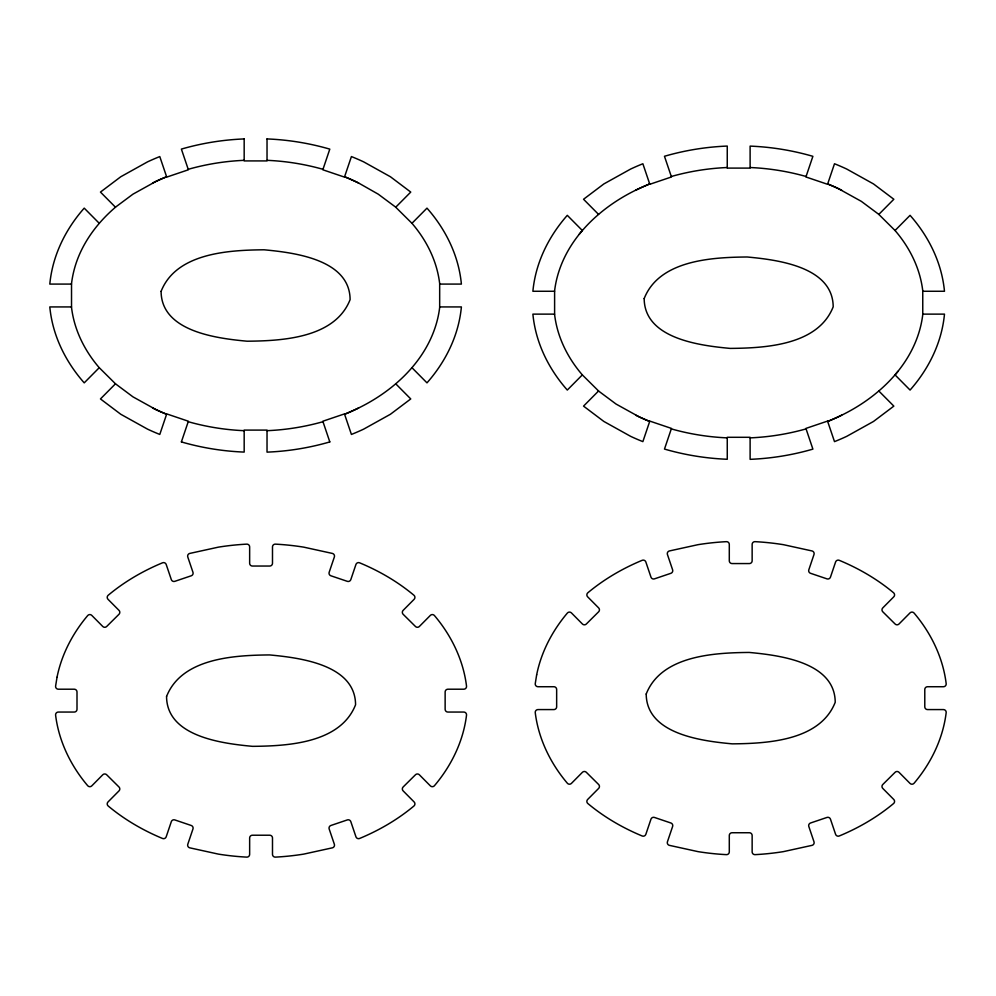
<?xml version="1.0" encoding="UTF-8"?>
<svg xmlns="http://www.w3.org/2000/svg" width="996" height="996" viewBox="0 0 996 996"><rect width="100%" height="100%" fill="white"/><g stroke="black" fill="none" stroke-linecap="round" stroke-linejoin="round"><path stroke-width="1.49" d="M181.397 441.888L188.381 421.233L166.73 413.913L159.783 434.443A230.549 230.549 0 0 1 147.557 429.151L120.777 414.261L100.459 398.935L115.474 383.796L132.954 396.844L156.048 409.642A207.89 207.89 0 0 0 166.618 414.249A206.272 206.272 0 0 1 152.6 407.999M635.685 190.211A206.272 206.272 0 0 1 649.703 183.961A207.89 207.89 0 0 0 639.133 188.555C601.098 206.222 566.45 237.857 556.54 279.839A101.43 101.43 0 0 0 554.548 291.268M841.682 415.183A206.272 206.272 0 0 1 827.664 421.433A207.89 207.89 0 0 0 838.234 416.838C876.281 399.172 910.917 367.536 920.827 325.555A101.43 101.43 0 0 0 922.819 314.126M244.182 138.93A262.969 262.969 0 0 0 181.384 149.089L188.381 169.781L166.73 177.101L159.783 156.571A230.549 230.549 0 0 0 147.557 161.85L120.777 176.753L100.459 192.079L115.474 207.218C95.529 224.274 79.394 246.796 73.455 272.643A101.43 101.43 0 0 0 71.463 284.084M358.597 407.999A206.272 206.272 0 0 1 344.579 414.249A207.89 207.89 0 0 0 355.149 409.642C393.196 391.988 427.832 360.34 437.742 318.359A101.43 101.43 0 0 0 439.734 306.93M579.323 234.097L582.324 230.487L567.297 215.335C551.809 232.865 540.143 254.03 535.126 276.963A121.139 121.139 0 0 0 532.885 291.268L554.61 291.268L554.61 314.126L532.885 314.126A121.139 121.139 0 0 0 535.138 328.431C540.143 351.364 551.809 372.529 567.297 390.059L582.336 374.894C570.11 360.726 560.81 343.832 556.54 325.555A101.43 101.43 0 0 1 554.548 314.126M898.043 371.284L895.043 374.894L910.07 390.059C925.558 372.529 937.236 351.364 942.241 328.431A121.139 121.139 0 0 0 944.482 314.126L922.757 314.126L922.757 291.268L944.482 291.268A121.139 121.139 0 0 0 942.241 276.963C937.236 254.03 925.558 232.865 910.07 215.335L895.043 230.499C907.256 244.667 916.557 261.55 920.827 279.839A101.43 101.43 0 0 1 922.819 291.268M71.463 306.93A101.43 101.43 0 0 0 73.455 318.359C77.725 336.648 87.038 353.53 99.239 367.711L84.212 382.862C68.724 365.333 57.058 344.18 52.041 321.235A121.139 121.139 0 0 1 49.8 306.93L71.525 306.93L71.525 284.084L49.8 284.084A121.139 121.139 0 0 1 52.053 269.779C57.058 246.834 68.724 225.669 84.212 208.139L99.251 223.303M439.734 284.084A101.43 101.43 0 0 0 437.742 272.643C433.484 254.354 424.159 237.484 411.958 223.303L426.985 208.139C442.473 225.669 454.151 246.834 459.156 269.779A121.139 121.139 0 0 1 461.397 284.084L439.672 284.084L439.672 306.93L461.397 306.93A121.139 121.139 0 0 1 459.156 321.235C454.151 344.18 442.473 365.333 426.985 382.862L411.958 367.698M635.685 415.183A206.272 206.272 0 0 0 649.703 421.433A207.89 207.89 0 0 1 639.133 416.838L616.038 404.04L598.534 391.005L583.544 406.119L603.862 421.457L630.642 436.348A230.549 230.549 0 0 0 642.868 441.626L649.815 421.096L671.466 428.417L664.481 449.072A262.969 262.969 0 0 0 727.267 459.268L727.254 437.294L750.113 437.294L750.113 459.33A262.969 262.969 0 0 0 812.898 449.121L805.913 428.417L827.552 421.096L834.499 441.626A230.549 230.549 0 0 0 846.725 436.348L873.504 421.457L893.835 406.119L878.808 390.98M841.682 190.211A206.272 206.272 0 0 0 827.664 183.961A207.89 207.89 0 0 1 838.234 188.555L861.328 201.354L878.833 214.389L893.835 199.262L873.504 183.936L846.725 169.046A230.549 230.549 0 0 0 834.499 163.755L827.552 184.285L805.913 176.964L812.885 156.322A262.969 262.969 0 0 0 750.113 146.113L750.113 168.1L727.254 168.1L727.254 146.063A262.969 262.969 0 0 0 664.469 156.272L671.466 176.964L649.815 184.285L642.868 163.755A230.549 230.549 0 0 0 630.642 169.046L603.862 183.936L583.544 199.262L598.559 214.401M115.449 207.193L132.954 194.17L156.048 181.359A207.89 207.89 0 0 1 166.618 176.765A206.272 206.272 0 0 0 152.6 183.015M358.597 183.015L355.149 181.359A207.89 207.89 0 0 0 344.579 176.765A206.272 206.272 0 0 1 358.597 183.015L378.243 194.17L395.748 207.193M878.808 214.401L895.043 230.499M582.336 374.894L598.559 390.98M411.958 223.303L395.723 207.218L410.75 192.079L390.42 176.753L363.64 161.85A230.549 230.549 0 0 0 351.414 156.571L344.467 177.101L322.829 169.781L329.8 149.126A262.969 262.969 0 0 0 267.028 138.93M99.251 367.698L115.474 383.796M395.723 383.796L410.75 398.935L390.42 414.261L363.64 429.151A230.549 230.549 0 0 1 351.414 434.443L344.467 413.913L322.829 421.233L329.8 441.888M267.028 138.88L267.028 160.916L244.169 160.916L244.169 138.88M750.113 167.527A243.036 243.036 0 0 1 806.063 176.491M727.267 437.867A243.036 243.036 0 0 1 671.304 428.89M806.063 428.89A243.036 243.036 0 0 1 750.113 437.867M671.304 176.491A243.036 243.036 0 0 1 727.267 167.527M267.028 160.331A243.036 243.036 0 0 1 322.978 169.308M181.384 441.925A262.969 262.969 0 0 0 244.182 452.084L244.169 430.098L267.028 430.098L267.028 452.134A262.969 262.969 0 0 0 329.813 441.925M244.182 430.683A243.036 243.036 0 0 1 188.219 421.706M322.978 421.706A243.036 243.036 0 0 1 267.028 430.683M188.219 169.308A243.036 243.036 0 0 1 244.182 160.331M161.091 291.38C161.327 331.494 216.705 338.379 247.07 341.205C282.466 340.906 335.005 338.055 350.106 299.634C349.87 259.52 294.492 252.635 264.127 249.797C228.731 250.096 176.192 252.959 161.091 291.38M166.556 696.503C166.793 736.617 222.183 743.502 252.536 746.34C287.931 746.041 340.47 743.178 355.572 704.757C355.335 664.643 299.958 657.758 269.592 654.932C234.209 655.231 181.658 658.082 166.556 696.503M644.175 298.576C644.412 338.677 699.79 345.575 730.155 348.401C765.551 348.102 818.09 345.251 833.191 306.818C832.955 266.716 777.577 259.819 747.212 256.993C711.816 257.292 659.277 260.143 644.175 298.576M646.205 694.025C646.441 734.139 701.831 741.024 732.185 743.85C767.58 743.551 820.119 740.7 835.221 702.28C834.984 662.166 779.607 655.281 749.241 652.442C713.858 652.741 661.307 655.605 646.205 694.025M57.021 677.268L55.602 686.12A2.751 2.751 0 0 0 58.328 689.207L74.252 689.207A2.751 2.751 0 0 1 77.003 691.959L77.003 709.314A2.751 2.751 0 0 1 74.252 712.053L58.328 712.053A2.751 2.751 0 0 0 55.602 715.14C58.814 741.261 70.778 765.775 87.723 785.732A2.751 2.751 0 0 0 91.769 785.881L102.775 774.776A2.751 2.751 0 0 1 106.672 774.764L118.985 786.989A2.751 2.751 0 0 1 119.01 790.874L108.016 801.954A2.751 2.751 0 0 0 108.191 806.001C124.463 819.583 142.976 830.353 162.535 838.47A2.751 2.751 0 0 0 166.195 836.802L171.324 821.638A2.751 2.751 0 0 1 174.798 819.92L191.244 825.485A2.751 2.751 0 0 1 192.963 828.958L187.783 844.284A2.751 2.751 0 0 0 189.651 847.808L218.361 854.107A267.999 267.999 0 0 0 246.747 857.12A2.751 2.751 0 0 0 249.647 854.381L249.647 837.972A2.751 2.751 0 0 1 252.386 835.221L269.742 835.221A2.751 2.751 0 0 1 272.493 837.972L272.493 854.381A2.751 2.751 0 0 0 275.382 857.12A267.999 267.999 0 0 0 303.768 854.107L332.49 847.808A2.751 2.751 0 0 0 334.357 844.284L329.166 828.958A2.751 2.751 0 0 1 330.896 825.485L347.33 819.92A2.751 2.751 0 0 1 350.816 821.638L355.945 836.802A2.751 2.751 0 0 0 359.593 838.47C379.152 830.353 397.665 819.583 413.938 806.001A2.751 2.751 0 0 0 414.124 801.954L403.131 790.874A2.751 2.751 0 0 1 403.143 786.989L415.469 774.764A2.751 2.751 0 0 1 419.353 774.776L430.372 785.881A2.751 2.751 0 0 0 434.418 785.732C451.362 765.775 463.327 741.261 466.526 715.14A2.751 2.751 0 0 0 463.8 712.053L447.889 712.053A2.751 2.751 0 0 1 445.137 709.314L445.137 691.959A2.751 2.751 0 0 1 447.889 689.207L463.8 689.207A2.751 2.751 0 0 0 466.526 686.12C463.327 660.012 451.362 635.485 434.418 615.528A2.751 2.751 0 0 0 430.372 615.379L419.353 626.484A2.751 2.751 0 0 1 415.469 626.496L403.143 614.283A2.751 2.751 0 0 1 403.131 610.386L414.124 599.306A2.751 2.751 0 0 0 413.938 595.259C397.665 581.676 379.152 570.907 359.593 562.802A2.751 2.751 0 0 0 355.945 564.458L350.816 579.622A2.751 2.751 0 0 1 347.33 581.34L330.896 575.788A2.751 2.751 0 0 1 329.166 572.302L334.357 556.988A2.751 2.751 0 0 0 332.49 553.452L303.768 547.153A267.999 267.999 0 0 0 275.382 544.14A2.751 2.751 0 0 0 272.493 546.879L272.493 563.288A2.751 2.751 0 0 1 269.742 566.039L252.386 566.039A2.751 2.751 0 0 1 249.647 563.288L249.647 546.879A2.751 2.751 0 0 0 246.747 544.14A267.999 267.999 0 0 0 218.361 547.153L189.651 553.452A2.751 2.751 0 0 0 187.783 556.988L192.963 572.302A2.751 2.751 0 0 1 191.244 575.788L174.798 581.34A2.751 2.751 0 0 1 171.324 579.622L166.195 564.458A2.751 2.751 0 0 0 162.535 562.802C142.976 570.907 124.463 581.676 108.191 595.259A2.751 2.751 0 0 0 108.016 599.306L119.01 610.386A2.751 2.751 0 0 1 118.985 614.283L106.672 626.496A2.751 2.751 0 0 1 102.775 626.484L91.769 615.379A2.751 2.751 0 0 0 87.723 615.528C72.733 633.244 61.59 654.434 57.021 677.268M536.67 674.79L535.25 683.642A2.751 2.751 0 0 0 537.977 686.73L553.9 686.73A2.751 2.751 0 0 1 556.652 689.469L556.652 706.824A2.751 2.751 0 0 1 553.9 709.575L537.977 709.575A2.751 2.751 0 0 0 535.25 712.663C538.463 738.771 550.427 763.297 567.371 783.254A2.751 2.751 0 0 0 571.418 783.404L582.423 772.298A2.751 2.751 0 0 1 586.32 772.286L598.633 784.499A2.751 2.751 0 0 1 598.646 788.396L587.652 799.477A2.751 2.751 0 0 0 587.839 803.523C604.111 817.106 622.625 827.875 642.183 835.98A2.751 2.751 0 0 0 645.844 834.324L650.973 819.16A2.751 2.751 0 0 1 654.447 817.442L670.893 822.995A2.751 2.751 0 0 1 672.611 826.481L667.432 841.794A2.751 2.751 0 0 0 669.3 845.33L698.009 851.63A267.999 267.999 0 0 0 726.395 854.643A2.751 2.751 0 0 0 729.296 851.904L729.296 835.495A2.751 2.751 0 0 1 732.035 832.743L749.39 832.743A2.751 2.751 0 0 1 752.142 835.495L752.142 851.904A2.751 2.751 0 0 0 755.03 854.643A267.999 267.999 0 0 0 783.416 851.63L812.138 845.33A2.751 2.751 0 0 0 813.993 841.794L808.814 826.481A2.751 2.751 0 0 1 810.545 822.995L826.979 817.442A2.751 2.751 0 0 1 830.465 819.16L835.594 834.324A2.751 2.751 0 0 0 839.242 835.98C858.801 827.875 877.314 817.106 893.586 803.523A2.751 2.751 0 0 0 893.773 799.477L882.78 788.396A2.751 2.751 0 0 1 882.792 784.499L895.118 772.286A2.751 2.751 0 0 1 899.002 772.298L910.02 783.404A2.751 2.751 0 0 0 914.067 783.254C931.011 763.297 942.975 738.771 946.175 712.663A2.751 2.751 0 0 0 943.449 709.575L927.537 709.575A2.751 2.751 0 0 1 924.786 706.824L924.786 689.469A2.751 2.751 0 0 1 927.537 686.73L943.449 686.73A2.751 2.751 0 0 0 946.175 683.642C942.975 657.522 931.011 633.008 914.067 613.05A2.751 2.751 0 0 0 910.02 612.901L899.002 624.006A2.751 2.751 0 0 1 895.118 624.019L882.792 611.793A2.751 2.751 0 0 1 882.78 607.909L893.773 596.828A2.751 2.751 0 0 0 893.586 592.782C877.314 579.199 858.801 568.43 839.242 560.312A2.751 2.751 0 0 0 835.594 561.981L830.465 577.145A2.751 2.751 0 0 1 826.979 578.863L810.545 573.298A2.751 2.751 0 0 1 808.814 569.824L813.993 554.498A2.751 2.751 0 0 0 812.138 550.975L783.416 544.675A267.999 267.999 0 0 0 755.03 541.662A2.751 2.751 0 0 0 752.142 544.401L752.142 560.81A2.751 2.751 0 0 1 749.39 563.562L732.035 563.562A2.751 2.751 0 0 1 729.296 560.81L729.296 544.401A2.751 2.751 0 0 0 726.395 541.662A267.999 267.999 0 0 0 698.009 544.675L669.3 550.975A2.751 2.751 0 0 0 667.432 554.498L672.611 569.824A2.751 2.751 0 0 1 670.893 573.298L654.447 578.863A2.751 2.751 0 0 1 650.973 577.145L645.844 561.981A2.751 2.751 0 0 0 642.183 560.312C622.625 568.43 604.111 579.199 587.839 592.782A2.751 2.751 0 0 0 587.652 596.828L598.646 607.909A2.751 2.751 0 0 1 598.633 611.793L586.32 624.019A2.751 2.751 0 0 1 582.423 624.006L571.418 612.901A2.751 2.751 0 0 0 567.371 613.05C552.382 630.767 541.239 651.944 536.67 674.79"/></g></svg>
